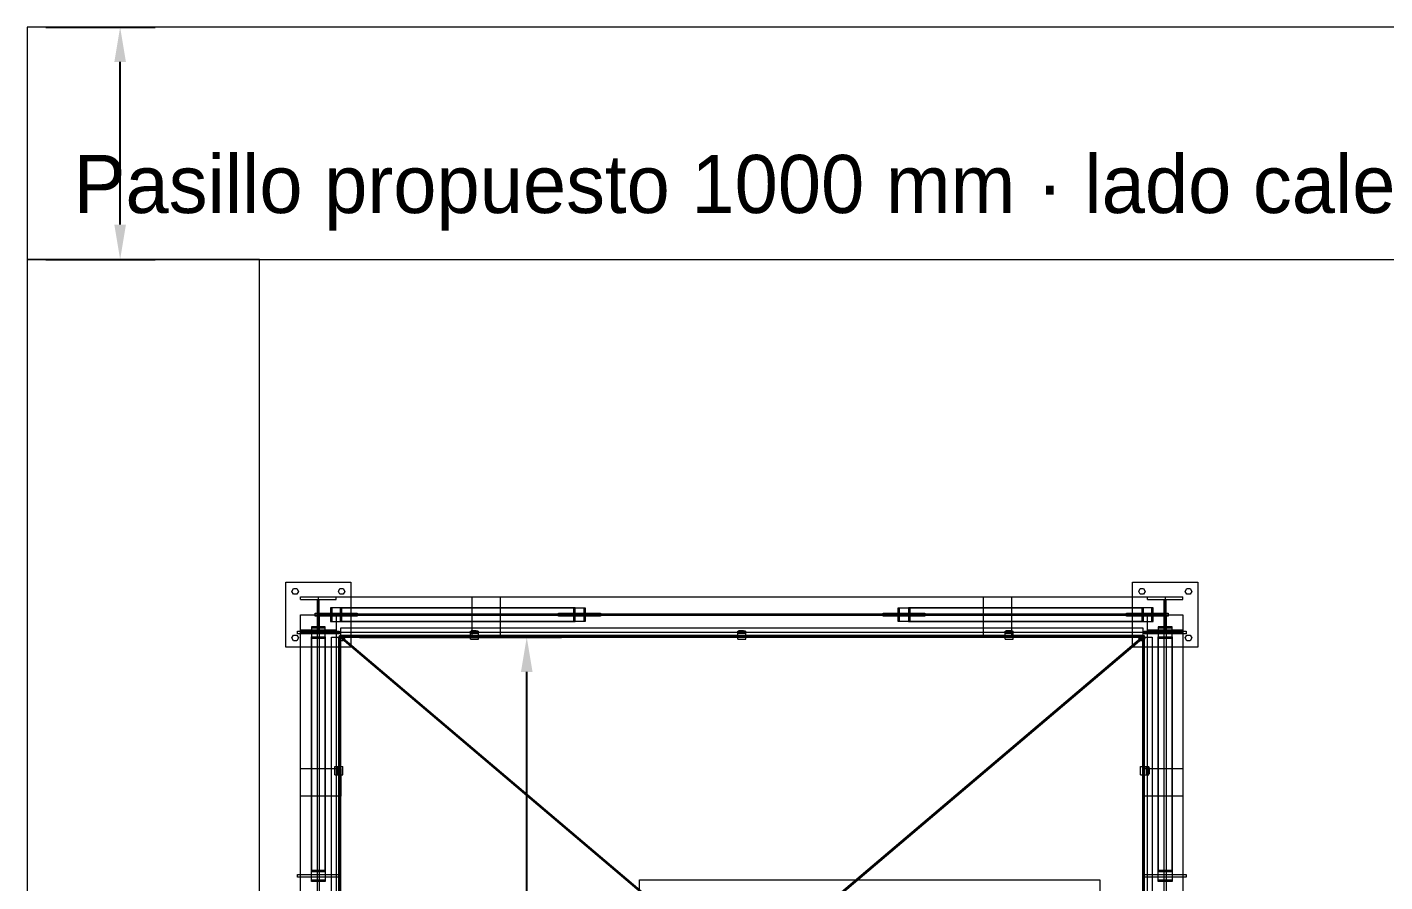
# Model space of a CAD drawing. Header units: millimetres. Extents: x -191664 to 191490, y -197311 to 10263.
# Drawn here: x -1000 to 4841, y -17328 to -13650 of the extents above; entities that cross this region are included whole.
import ezdxf

# ---------------------------------------------------------------- set-up
doc = ezdxf.new("R2010")
doc.units = ezdxf.units.MM
for name, color, linetype, lineweight in [('ACCESOS_PROPUESTOS', 30, 'Continuous', 0), ('COTAS_ACCESOS_P', 30, 'Continuous', 0), ('COTAS_O', 1, 'Continuous', 0), ('superior_tolva', 7, 'Continuous', 0), ('TEXTOS_ACCESOS', 30, 'Continuous', 0)]:
    doc.layers.add(name, color=color, linetype=linetype, lineweight=lineweight)
doc.dimstyles.new('PLANTA_100', dxfattribs={"dimtxt": 250, "dimasz": 150, "dimexe": 150, "dimexo": 80, "dimgap": 100, "dimtad": 1, "dimtih": 1, "dimtoh": 1, "dimdec": 1, "dimdsep": 46, "dimcen": 0.09, "dimclrd": 1, "dimclre": 1, "dimclrt": 1, "dimadec": 0, "dimazin": 0, "dimtfac": 1, "dimtdec": 4, "dimtofl": 0, "dimtmove": 0, "dimatfit": 3, "dimfxl": 1, "dimtolj": 1, "dimtzin": 0, "dimarcsym": 0})

# ---------------------------------------------------------------- blocks, each defined once
blk = doc.blocks.new('*D1')
at = {"layer": 'COTAS_ACCESOS_P', "color": 1, "lineweight": -2, "transparency": 16777216}
for p, q in [((-920, -13650), (-450, -13650)), ((-600, -14500), (-600, -13800)), ((-920, -14650), (-450, -14650))]:
    blk.add_line(p, q, dxfattribs=at)
at = {"layer": 'COTAS_ACCESOS_P', "color": 1, "transparency": 16777216}
for points in [[(-625, -13800), (-575, -13800), (-600, -13650)], [(-625, -14500), (-575, -14500), (-600, -14650)]]:
    blk.add_solid(points, dxfattribs=at)
at = {"layer": 'Defpoints', "color": 0, "transparency": 16777216}
for p in [(-1000, -13650), (-600, -13650), (-1000, -14650)]:
    blk.add_point(p, dxfattribs=at)
blk = doc.blocks.new('*D30')
at = {"layer": 'COTAS_O', "color": 1, "lineweight": -2, "transparency": 16777216}
for p, q in [((429.2, -16275), (1299.2, -16275)), ((1149.2, -19575), (1149.2, -16425)), ((429.2, -19725), (1299.2, -19725))]:
    blk.add_line(p, q, dxfattribs=at)
at = {"layer": 'COTAS_O', "color": 1, "transparency": 16777216}
for points in [[(1124.2, -16425), (1174.2, -16425), (1149.2, -16275)], [(1124.2, -19575), (1174.2, -19575), (1149.2, -19725)]]:
    blk.add_solid(points, dxfattribs=at)
at = {"layer": 'Defpoints', "color": 0, "transparency": 16777216}
for p in [(349.2, -16275), (1149.2, -16275), (349.2, -19725)]:
    blk.add_point(p, dxfattribs=at)

msp = doc.modelspace()

# ---------------------------------------------------------------- linework, layer by layer
at = {"layer": 'ACCESOS_PROPUESTOS'}
for p, q in [((60117.12, -13650), (-1000, -13650)), ((-1000, -13650), (-1000, -14650)), ((-1000, -14650), (60117.12, -14650)), ((0, -14650), (-1000, -14650)), ((-1000, -14650), (-1000, -20500)), ((0, -20500), (0, -14650))]:
    msp.add_line(p, q, dxfattribs=at)
at = {"layer": 'superior_tolva', "color": 156, "true_color": 0x164b78}
for p, q in [((112.7, -16318.5), (112.7, -16038.5)), ((112.7, -16038.5), (392.7, -16038.5)), ((392.7, -16038.5), (392.7, -16318.5)), ((3755.7, -16318.5), (3755.7, -16038.5)), ((3755.7, -16038.5), (4035.7, -16038.5)), ((4035.7, -16038.5), (4035.7, -16318.5)), ((176.2, -16102), (329.2, -16102)), ((176.2, -16113), (176.2, -16102)), ((176.2, -16113), (329.2, -16113)), ((248.7, -16113), (256.7, -16113)), ((248.7, -16244), (248.7, -16113)), ((252.7, -16255), (252.7, -16102)), ((252.7, -16102), (3895.7, -16102)), ((256.7, -16244), (256.7, -16113)), ((329.2, -16113), (329.2, -16102)), ((914.2, -16275), (914.2, -16102)), ((914.2, -16102), (1034.2, -16102)), ((1034.2, -16102), (1034.2, -16275)), ((3114.2, -16275), (3114.2, -16102)), ((3114.2, -16102), (3234.2, -16102)), ((3234.2, -16102), (3234.2, -16275)), ((3819.2, -16102), (3972.2, -16102)), ((3819.2, -16113), (3819.2, -16102)), ((3819.2, -16113), (3972.2, -16113)), ((3891.7, -16113), (3899.7, -16113)), ((3891.7, -16244), (3891.7, -16113)), ((3895.7, -16102), (3895.7, -16255)), ((3899.7, -16244), (3899.7, -16113)), ((3972.2, -16113), (3972.2, -16102)), ((176.2, -19821.5), (176.2, -16178.5)), ((176.2, -16178.5), (329.2, -16178.5)), ((239.2, -16184.5), (239.2, -16172.5)), ((239.2, -16172.5), (419.2, -16172.5)), ((248.7, -19821.5), (248.7, -16178.5)), ((248.7, -16178.5), (256.7, -16178.5)), ((252.7, -16182.5), (252.7, -16174.5)), ((252.7, -16174.5), (3895.7, -16174.5)), ((256.7, -16178.5), (256.7, -19821.5)), ((1351.62, -16148.5), (304.62, -16148.5)), ((304.62, -16148.5), (304.62, -16208.5)), ((353.78, -16148.5), (304.62, -16148.5)), ((1357.47, -16148.5), (310.47, -16148.5)), ((310.47, -16148.5), (310.47, -16208.5)), ((347.93, -16148.5), (310.47, -16148.5)), ((329.2, -16178.5), (329.2, -19821.5)), ((347.93, -16208.5), (347.93, -16148.5)), ((347.93, -16148.5), (1394.93, -16148.5)), ((353.78, -16208.5), (353.78, -16148.5)), ((353.78, -16148.5), (1400.78, -16148.5)), ((419.2, -16172.5), (419.2, -16184.5)), ((1286.2, -16184.5), (1286.2, -16172.5)), ((1286.2, -16172.5), (1466.2, -16172.5)), ((1351.62, -16208.5), (1351.62, -16148.5)), ((1351.62, -16148.5), (1400.78, -16148.5)), ((1357.47, -16208.5), (1357.47, -16148.5)), ((1357.47, -16148.5), (1394.93, -16148.5)), ((1394.93, -16148.5), (1394.93, -16208.5)), ((1400.78, -16148.5), (1400.78, -16208.5)), ((1466.2, -16172.5), (1466.2, -16184.5)), ((2682.2, -16184.5), (2682.2, -16172.5)), ((2682.2, -16172.5), (2862.2, -16172.5)), ((2747.62, -16208.5), (2747.62, -16148.5)), ((2747.62, -16148.5), (3794.62, -16148.5)), ((2747.62, -16148.5), (2796.78, -16148.5)), ((2753.47, -16208.5), (2753.47, -16148.5)), ((2753.47, -16148.5), (3800.47, -16148.5)), ((2753.47, -16148.5), (2790.93, -16148.5)), ((3837.93, -16148.5), (2790.93, -16148.5)), ((2790.93, -16148.5), (2790.93, -16208.5)), ((3843.78, -16148.5), (2796.78, -16148.5)), ((2796.78, -16148.5), (2796.78, -16208.5)), ((2862.2, -16172.5), (2862.2, -16184.5)), ((3729.2, -16184.5), (3729.2, -16172.5)), ((3729.2, -16172.5), (3909.2, -16172.5)), ((3794.62, -16148.5), (3794.62, -16208.5)), ((3843.78, -16148.5), (3794.62, -16148.5)), ((3800.47, -16148.5), (3800.47, -16208.5)), ((3837.93, -16148.5), (3800.47, -16148.5)), ((3819.2, -19821.5), (3819.2, -16178.5)), ((3819.2, -16178.5), (3972.2, -16178.5)), ((3837.93, -16208.5), (3837.93, -16148.5)), ((3843.78, -16208.5), (3843.78, -16148.5)), ((3891.7, -19821.5), (3891.7, -16178.5)), ((3891.7, -16178.5), (3899.7, -16178.5)), ((3895.7, -16174.5), (3895.7, -16182.5)), ((3899.7, -16178.5), (3899.7, -19821.5)), ((3909.2, -16172.5), (3909.2, -16184.5)), ((3972.2, -16178.5), (3972.2, -19821.5)), ((222.7, -16230.42), (222.7, -17277.42)), ((282.7, -16230.42), (222.7, -16230.42)), ((222.7, -16230.42), (222.7, -16279.58)), ((222.7, -16236.27), (222.7, -17283.27)), ((282.7, -16236.27), (222.7, -16236.27)), ((222.7, -16236.27), (222.7, -16273.73)), ((419.2, -16184.5), (239.2, -16184.5)), ((3895.7, -16182.5), (252.7, -16182.5)), ((282.7, -17277.42), (282.7, -16230.42)), ((282.7, -16279.58), (282.7, -16230.42)), ((282.7, -17283.27), (282.7, -16236.27)), ((282.7, -16273.73), (282.7, -16236.27)), ((304.62, -16208.5), (1351.62, -16208.5)), ((304.62, -16208.5), (353.78, -16208.5)), ((310.47, -16208.5), (1357.47, -16208.5)), ((310.47, -16208.5), (347.93, -16208.5)), ((1394.93, -16208.5), (347.93, -16208.5)), ((349.2, -16275), (349.2, -16235)), ((349.2, -16235), (3799.2, -16235)), ((1400.78, -16208.5), (353.78, -16208.5)), ((1466.2, -16184.5), (1286.2, -16184.5)), ((1400.78, -16208.5), (1351.62, -16208.5)), ((1394.93, -16208.5), (1357.47, -16208.5)), ((2862.2, -16184.5), (2682.2, -16184.5)), ((3794.62, -16208.5), (2747.62, -16208.5)), ((2796.78, -16208.5), (2747.62, -16208.5)), ((3800.47, -16208.5), (2753.47, -16208.5)), ((2790.93, -16208.5), (2753.47, -16208.5)), ((2790.93, -16208.5), (3837.93, -16208.5)), ((2796.78, -16208.5), (3843.78, -16208.5)), ((3909.2, -16184.5), (3729.2, -16184.5)), ((3794.62, -16208.5), (3843.78, -16208.5)), ((3799.2, -16235), (3799.2, -16275)), ((3800.47, -16208.5), (3837.93, -16208.5)), ((3865.7, -16230.42), (3865.7, -17277.42)), ((3925.7, -16230.42), (3865.7, -16230.42)), ((3865.7, -16230.42), (3865.7, -16279.58)), ((3865.7, -16236.27), (3865.7, -17283.27)), ((3925.7, -16236.27), (3865.7, -16236.27)), ((3865.7, -16236.27), (3865.7, -16273.73)), ((3925.7, -17277.42), (3925.7, -16230.42)), ((3925.7, -16279.58), (3925.7, -16230.42)), ((3925.7, -17283.27), (3925.7, -16236.27)), ((3925.7, -16273.73), (3925.7, -16236.27)), ((162.7, -16261), (162.7, -16249)), ((162.7, -16249), (342.7, -16249)), ((342.7, -16261), (162.7, -16261)), ((176.2, -16244), (329.2, -16244)), ((176.2, -16255), (176.2, -16244)), ((176.2, -16255), (329.2, -16255)), ((222.7, -16273.73), (282.7, -16273.73)), ((222.7, -17320.73), (222.7, -16273.73)), ((222.7, -16279.58), (282.7, -16279.58)), ((222.7, -17326.58), (222.7, -16279.58)), ((248.7, -16244), (256.7, -16244)), ((3895.7, -16255), (252.7, -16255)), ((282.7, -16273.73), (282.7, -17320.73)), ((282.7, -16279.58), (282.7, -17326.58)), ((309.2, -19725), (309.2, -16275)), ((309.2, -16275), (349.2, -16275)), ((329.2, -16255), (329.2, -16244)), ((342.7, -16249), (342.7, -16261)), ((343.2, -19725), (343.2, -16275)), ((349.2, -16275), (343.2, -16275)), ((349.2, -16269), (3799.2, -16269)), ((349.2, -16269), (349.2, -16275)), ((906.7, -16249.5), (941.7, -16249.5)), ((906.7, -16284.5), (906.7, -16249.5)), ((906.7, -16284.5), (941.7, -16284.5)), ((1034.2, -16275), (914.2, -16275)), ((941.7, -16284.5), (941.7, -16249.5)), ((2056.7, -16249.5), (2091.7, -16249.5)), ((2056.7, -16284.5), (2056.7, -16249.5)), ((2056.7, -16284.5), (2091.7, -16284.5)), ((2091.7, -16284.5), (2091.7, -16249.5)), ((3234.2, -16275), (3114.2, -16275)), ((3206.7, -16249.5), (3241.7, -16249.5)), ((3206.7, -16284.5), (3206.7, -16249.5)), ((3206.7, -16284.5), (3241.7, -16284.5)), ((3241.7, -16284.5), (3241.7, -16249.5)), ((3799.2, -16275), (3799.2, -16269)), ((3799.2, -16275), (3805.2, -16275)), ((3799.2, -16275), (3839.2, -16275)), ((3805.2, -19725), (3805.2, -16275)), ((3805.7, -16261), (3805.7, -16249)), ((3805.7, -16249), (3985.7, -16249)), ((3985.7, -16261), (3805.7, -16261)), ((3819.2, -16244), (3972.2, -16244)), ((3819.2, -16255), (3819.2, -16244)), ((3819.2, -16255), (3972.2, -16255)), ((3839.2, -16275), (3839.2, -19725)), ((3865.7, -16273.73), (3925.7, -16273.73)), ((3865.7, -17320.73), (3865.7, -16273.73)), ((3865.7, -16279.58), (3925.7, -16279.58)), ((3865.7, -17326.58), (3865.7, -16279.58)), ((3891.7, -16244), (3899.7, -16244)), ((3925.7, -16273.73), (3925.7, -17320.73)), ((3925.7, -16279.58), (3925.7, -17326.58)), ((3972.2, -16255), (3972.2, -16244)), ((3985.7, -16249), (3985.7, -16261)), ((392.7, -16318.5), (112.7, -16318.5)), ((4035.7, -16318.5), (3755.7, -16318.5)), ((176.2, -16960), (176.2, -16840)), ((176.2, -16840), (349.2, -16840)), ((323.7, -16832.5), (358.7, -16832.5)), ((323.7, -16867.5), (323.7, -16832.5)), ((323.7, -16867.5), (358.7, -16867.5)), ((349.2, -16840), (349.2, -16960)), ((358.7, -16867.5), (358.7, -16832.5)), ((3789.7, -16832.5), (3824.7, -16832.5)), ((3789.7, -16867.5), (3789.7, -16832.5)), ((3789.7, -16867.5), (3824.7, -16867.5)), ((3799.2, -16960), (3799.2, -16840)), ((3799.2, -16840), (3972.2, -16840)), ((3824.7, -16867.5), (3824.7, -16832.5)), ((3972.2, -16840), (3972.2, -16960)), ((349.2, -16960), (176.2, -16960)), ((3972.2, -16960), (3799.2, -16960)), ((222.7, -17277.42), (282.7, -17277.42)), ((222.7, -17326.58), (222.7, -17277.42)), ((222.7, -17283.27), (282.7, -17283.27)), ((222.7, -17320.73), (222.7, -17283.27)), ((282.7, -17277.42), (282.7, -17326.58)), ((282.7, -17283.27), (282.7, -17320.73)), ((3865.7, -17277.42), (3925.7, -17277.42)), ((3865.7, -17326.58), (3865.7, -17277.42)), ((3865.7, -17283.27), (3925.7, -17283.27)), ((3865.7, -17320.73), (3865.7, -17283.27)), ((3925.7, -17277.42), (3925.7, -17326.58)), ((3925.7, -17283.27), (3925.7, -17320.73)), ((162.7, -17308), (162.7, -17296)), ((162.7, -17296), (342.7, -17296)), ((342.7, -17308), (162.7, -17308)), ((282.7, -17320.73), (222.7, -17320.73)), ((282.7, -17326.58), (222.7, -17326.58)), ((342.7, -17296), (342.7, -17308)), ((1634.2, -17390), (1634.2, -17320)), ((1634.2, -17320), (3614.2, -17320)), ((1634.2, -17330), (1634.2, -17320)), ((3614.2, -17320), (3614.2, -17390)), ((3614.2, -17320), (3614.2, -17330)), ((3805.7, -17308), (3805.7, -17296)), ((3805.7, -17296), (3985.7, -17296)), ((3985.7, -17308), (3805.7, -17308)), ((3925.7, -17320.73), (3865.7, -17320.73)), ((3925.7, -17326.58), (3865.7, -17326.58)), ((3985.7, -17296), (3985.7, -17308))]:
    msp.add_line(p, q, dxfattribs=at)
at = {"layer": 'superior_tolva', "color": 9, "true_color": 0xb7bec5}
for p, q in [((138.7, -16078.5), (145.7, -16066.38)), ((145.7, -16090.62), (138.7, -16078.5)), ((145.7, -16066.38), (159.7, -16066.38)), ((159.7, -16090.62), (145.7, -16090.62)), ((159.7, -16066.38), (166.7, -16078.5)), ((166.7, -16078.5), (159.7, -16090.62)), ((338.7, -16078.5), (345.7, -16066.38)), ((345.7, -16090.62), (338.7, -16078.5)), ((345.7, -16066.38), (359.7, -16066.38)), ((359.7, -16090.62), (345.7, -16090.62)), ((359.7, -16066.38), (366.7, -16078.5)), ((366.7, -16078.5), (359.7, -16090.62)), ((3781.7, -16078.5), (3788.7, -16066.38)), ((3788.7, -16090.62), (3781.7, -16078.5)), ((3788.7, -16066.38), (3802.7, -16066.38)), ((3802.7, -16090.62), (3788.7, -16090.62)), ((3802.7, -16066.38), (3809.7, -16078.5)), ((3809.7, -16078.5), (3802.7, -16090.62)), ((3981.7, -16078.5), (3988.7, -16066.38)), ((3988.7, -16090.62), (3981.7, -16078.5)), ((3988.7, -16066.38), (4002.7, -16066.38)), ((4002.7, -16090.62), (3988.7, -16090.62)), ((4002.7, -16066.38), (4009.7, -16078.5)), ((4009.7, -16078.5), (4002.7, -16090.62)), ((138.7, -16278.5), (145.7, -16266.38)), ((145.7, -16290.62), (138.7, -16278.5)), ((145.7, -16266.38), (159.7, -16266.38)), ((159.7, -16290.62), (145.7, -16290.62)), ((159.7, -16266.38), (166.7, -16278.5)), ((166.7, -16278.5), (159.7, -16290.62)), ((338.7, -16278.5), (345.7, -16266.38)), ((345.7, -16290.62), (338.7, -16278.5)), ((345.7, -16266.38), (359.7, -16266.38)), ((359.7, -16290.62), (345.7, -16290.62)), ((359.7, -16266.38), (366.7, -16278.5)), ((366.7, -16278.5), (359.7, -16290.62)), ((917.2, -16248), (910.2, -16248)), ((910.2, -16248), (910.2, -16260)), ((917.2, -16260), (910.2, -16260)), ((931.2, -16248), (917.2, -16248)), ((917.2, -16248), (917.2, -16260)), ((931.2, -16260), (917.2, -16260)), ((931.2, -16248), (938.2, -16248)), ((931.2, -16248), (931.2, -16260)), ((938.2, -16260), (931.2, -16260)), ((938.2, -16260), (938.2, -16248)), ((2067.2, -16248), (2060.2, -16248)), ((2060.2, -16248), (2060.2, -16260)), ((2067.2, -16260), (2060.2, -16260)), ((2081.2, -16248), (2067.2, -16248)), ((2067.2, -16248), (2067.2, -16260)), ((2081.2, -16260), (2067.2, -16260)), ((2081.2, -16248), (2088.2, -16248)), ((2081.2, -16248), (2081.2, -16260)), ((2088.2, -16260), (2081.2, -16260)), ((2088.2, -16260), (2088.2, -16248)), ((3217.2, -16248), (3210.2, -16248)), ((3210.2, -16248), (3210.2, -16260)), ((3217.2, -16260), (3210.2, -16260)), ((3231.2, -16248), (3217.2, -16248)), ((3217.2, -16248), (3217.2, -16260)), ((3231.2, -16260), (3217.2, -16260)), ((3231.2, -16248), (3238.2, -16248)), ((3231.2, -16248), (3231.2, -16260)), ((3238.2, -16260), (3231.2, -16260)), ((3238.2, -16260), (3238.2, -16248)), ((3781.7, -16278.5), (3788.7, -16266.38)), ((3788.7, -16290.62), (3781.7, -16278.5)), ((3788.7, -16266.38), (3802.7, -16266.38)), ((3802.7, -16290.62), (3788.7, -16290.62)), ((3802.7, -16266.38), (3809.7, -16278.5)), ((3809.7, -16278.5), (3802.7, -16290.62)), ((3981.7, -16278.5), (3988.7, -16266.38)), ((3988.7, -16290.62), (3981.7, -16278.5)), ((3988.7, -16266.38), (4002.7, -16266.38)), ((4002.7, -16290.62), (3988.7, -16290.62)), ((4002.7, -16266.38), (4009.7, -16278.5)), ((4009.7, -16278.5), (4002.7, -16290.62)), ((334.2, -16843), (334.2, -16836)), ((346.2, -16836), (334.2, -16836)), ((334.2, -16843), (334.2, -16857)), ((334.2, -16843), (346.2, -16843)), ((334.2, -16857), (334.2, -16864)), ((334.2, -16857), (346.2, -16857)), ((334.2, -16864), (346.2, -16864)), ((346.2, -16836), (346.2, -16843)), ((346.2, -16843), (346.2, -16857)), ((346.2, -16857), (346.2, -16864)), ((3814.2, -16843), (3814.2, -16836)), ((3826.2, -16836), (3814.2, -16836)), ((3814.2, -16843), (3814.2, -16857)), ((3814.2, -16843), (3826.2, -16843)), ((3814.2, -16857), (3814.2, -16864)), ((3814.2, -16857), (3826.2, -16857)), ((3814.2, -16864), (3826.2, -16864)), ((3826.2, -16836), (3826.2, -16843)), ((3826.2, -16843), (3826.2, -16857)), ((3826.2, -16857), (3826.2, -16864))]:
    msp.add_line(p, q, dxfattribs=at)
at = {"layer": 'superior_tolva', "color": 252, "true_color": 0x818b94}
for p, q in [((341.2, -19725), (341.2, -16275)), ((349.2, -16275), (341.2, -16275)), ((1670.07, -17400), (345.07, -16275)), ((345.07, -16275), (345.07, -19725)), ((349.2, -16275), (345.07, -16275)), ((349.2, -16267), (3799.2, -16267)), ((349.2, -16267), (349.2, -16275)), ((3799.2, -16270.36), (349.2, -16270.36)), ((349.2, -16270.36), (1674.2, -17395.36)), ((349.2, -16275), (349.2, -16270.36)), ((349.2, -19725), (349.2, -16275)), ((349.2, -16275), (1674.2, -17400)), ((349.2, -16275), (3799.2, -16275)), ((2474.2, -17395.36), (3799.2, -16270.36)), ((3799.2, -16275), (2474.2, -17400)), ((2478.33, -17400), (3803.33, -16275)), ((3799.2, -16275), (3799.2, -16267)), ((3799.2, -16275), (3799.2, -16270.36)), ((3799.2, -19725), (3799.2, -16275)), ((3799.2, -16275), (3807.2, -16275)), ((3799.2, -16275), (3803.33, -16275)), ((3803.33, -16275), (3803.33, -19725)), ((3807.2, -19725), (3807.2, -16275))]:
    msp.add_line(p, q, dxfattribs=at)

# ---------------------------------------------------------------- texts
at = {"layer": 'TEXTOS_ACCESOS'}
msp.add_text('Pasillo propuesto 1000 mm · lado calentador / P', height=250, dxfattribs=at).set_placement((-800, -14450))

# ---------------------------------------------------------------- dimensions: what is measured, and where the dimension line sits
at = {"layer": 'COTAS_ACCESOS_P'}
dim = msp.add_aligned_dim(p1=(-1000, -14650), p2=(-1000, -13650), distance=-400, text='<> P', dimstyle='PLANTA_100', dxfattribs=at)
dim.commit()
dim.dimension.update_dxf_attribs({"geometry": '*D1', "text_midpoint": (-600, -14150)})
at = {"layer": 'COTAS_O'}
dim = msp.add_aligned_dim(p1=(349.2, -19725), p2=(349.2, -16275), distance=-800, text='<> O', dimstyle='PLANTA_100', dxfattribs=at)
dim.commit()
dim.dimension.update_dxf_attribs({"geometry": '*D30', "text_midpoint": (1149.2, -18000)})

doc.saveas('drawing.dxf')
